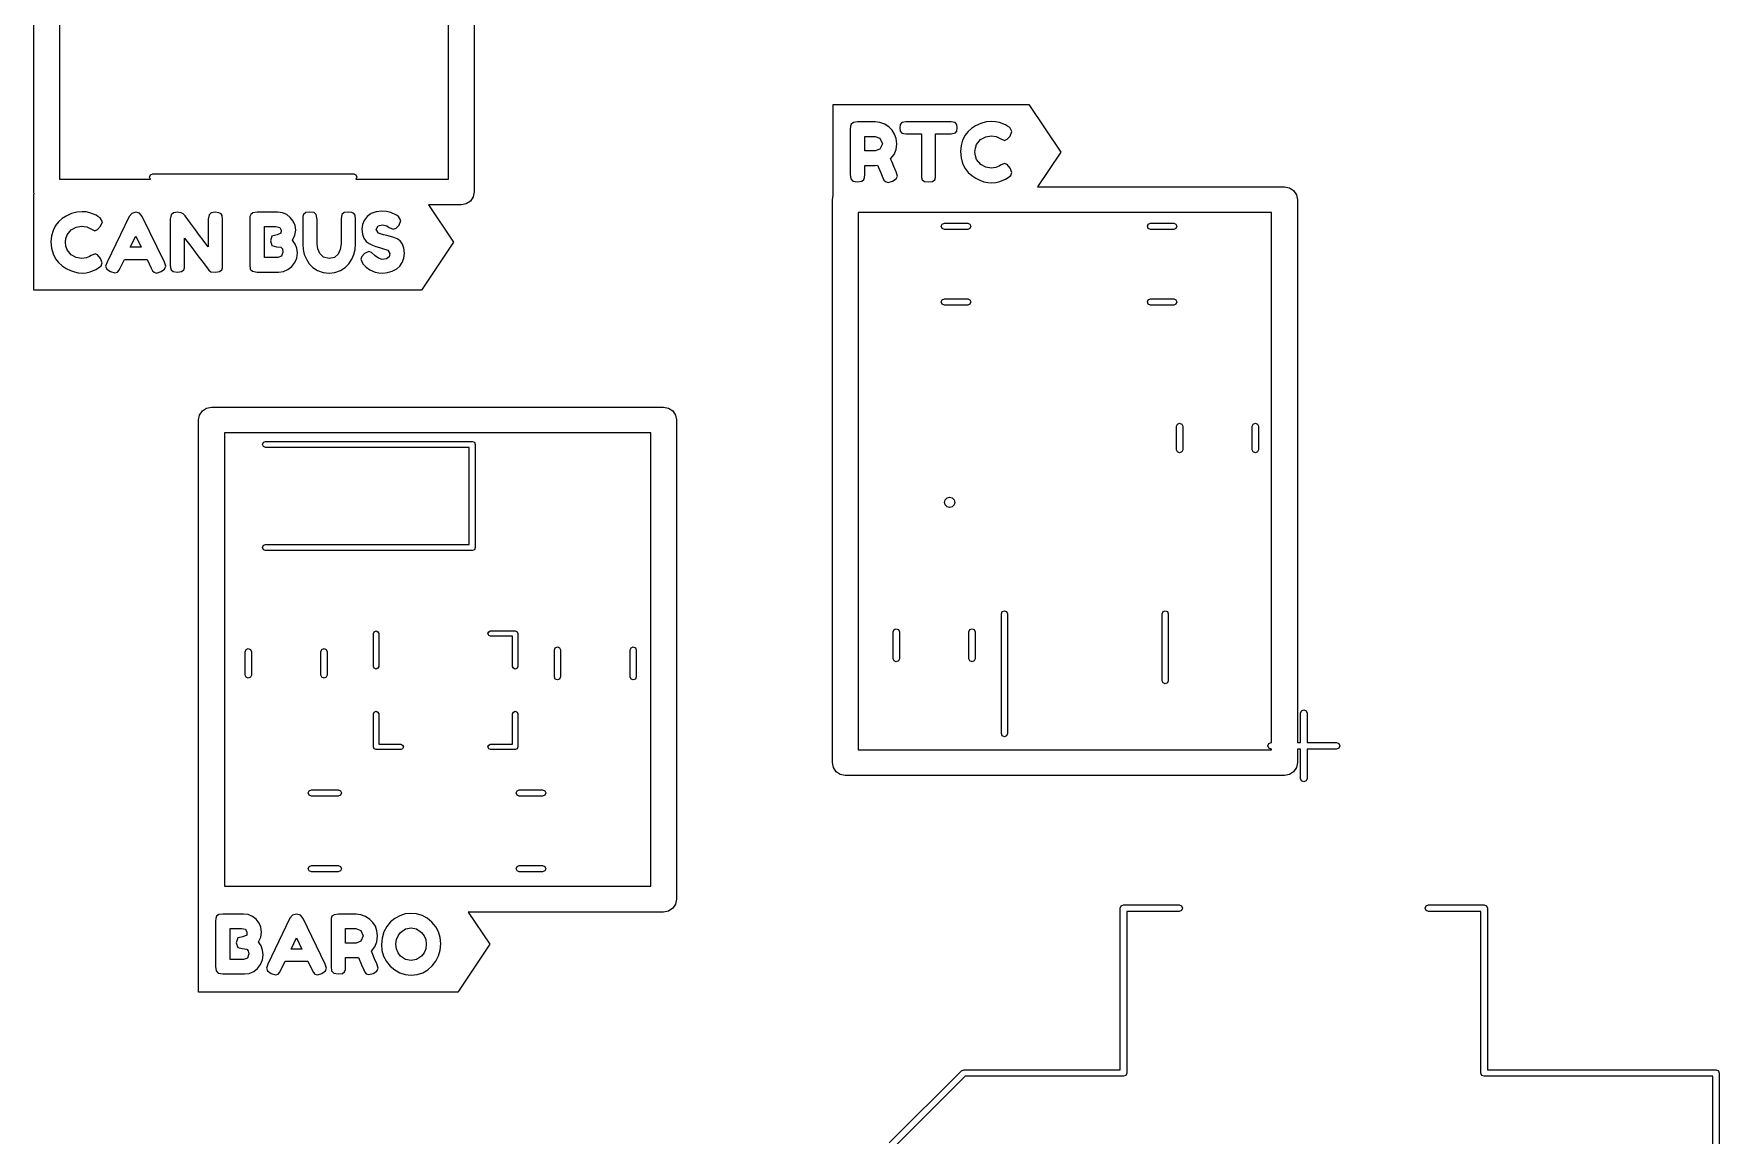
# Model space of a CAD drawing. Extents: x 76 to 221, y -129 to -40.
# Drawn here: x 188.6 to 221.31, y -85.66 to -64.28 of the extents above; entities that cross this region are included whole.
import ezdxf

# ---------------------------------------------------------------- set-up
doc = ezdxf.new("R2010")
doc.units = 0
doc.layers.add('BLACK', color=7, linetype='CONTINUOUS')

msp = doc.modelspace()

# ---------------------------------------------------------------- linework, layer by layer
at = {"layer": 'BLACK', "linetype": 'CONTINUOUS'}
for p, q in [((188.6, -67.35), (188.6, -59.5)), ((197.15, -59.5), (197.15, -67.35)), ((189.1, -59.75), (189.1, -67.1)), ((196.65, -67.1), (196.65, -59.75)), ((204.117, -67.4138), (204.117, -65.649)), ((204.117, -65.649), (204.448, -65.649)), ((204.448, -65.649), (207.585, -65.649)), ((207.585, -65.649), (207.915, -65.649)), ((207.915, -65.649), (208.533, -66.575)), ((204.45, -66.0757), (204.448, -66.1305)), ((204.465, -66.0337), (204.45, -66.0757)), ((204.507, -66.0015), (204.465, -66.0337)), ((204.589, -65.9908), (204.507, -66.0015)), ((204.932, -65.9908), (204.589, -65.9908)), ((205.024, -66.0021), (204.932, -65.9908)), ((205.115, -66.036), (205.024, -66.0021)), ((205.204, -66.0924), (205.115, -66.036)), ((205.418, -66.0376), (205.41, -66.1035)), ((205.445, -66.0035), (205.418, -66.0376)), ((205.526, -65.9892), (205.445, -66.0035)), ((206.408, -65.9892), (205.526, -65.9892)), ((206.483, -66.0011), (206.408, -65.9892)), ((206.515, -66.0384), (206.483, -66.0011)), ((206.523, -66.1051), (206.515, -66.0384)), ((206.88, -66.0654), (206.802, -66.1152)), ((206.984, -66.0178), (206.88, -66.0654)), ((207.088, -65.9892), (206.984, -66.0178)), ((207.193, -65.9797), (207.088, -65.9892)), ((207.268, -65.9854), (207.193, -65.9797)), ((207.344, -66.0027), (207.268, -65.9854)), ((207.461, -66.0495), (207.344, -66.0027)), ((207.499, -66.0718), (207.461, -66.0495)), ((207.543, -66.1003), (207.499, -66.0718)), ((204.448, -66.1305), (204.448, -67.0116)), ((204.729, -66.5528), (204.729, -66.2718)), ((204.729, -66.2718), (204.929, -66.2718)), ((204.929, -66.2718), (205.024, -66.3075)), ((205.024, -66.3075), (205.07, -66.4131)), ((205.261, -66.1503), (205.204, -66.0924)), ((205.308, -66.2257), (205.261, -66.1503)), ((205.339, -66.3147), (205.308, -66.2257)), ((205.35, -66.4131), (205.339, -66.3147)), ((205.41, -66.1035), (205.418, -66.1702)), ((205.418, -66.1702), (205.45, -66.2075)), ((205.45, -66.2075), (205.524, -66.2194)), ((205.524, -66.2194), (205.829, -66.2194)), ((205.829, -66.2194), (205.829, -67.0163)), ((206.104, -67.0179), (206.104, -66.2194)), ((206.104, -66.2194), (206.407, -66.2194)), ((206.407, -66.2194), (206.488, -66.2051)), ((206.488, -66.2051), (206.515, -66.171)), ((206.515, -66.171), (206.523, -66.1051)), ((206.628, -66.3424), (206.597, -66.449)), ((206.675, -66.2504), (206.628, -66.3424)), ((206.733, -66.1757), (206.675, -66.2504)), ((206.802, -66.1152), (206.733, -66.1757)), ((206.899, -66.4305), (206.978, -66.3321)), ((206.978, -66.3321), (207.079, -66.2785)), ((207.079, -66.2785), (207.182, -66.2607)), ((207.182, -66.2607), (207.282, -66.2742)), ((207.282, -66.2742), (207.359, -66.3147)), ((207.359, -66.3147), (207.44, -66.3496)), ((207.44, -66.3496), (207.493, -66.3281)), ((207.493, -66.3281), (207.551, -66.2638)), ((207.585, -66.1757), (207.543, -66.1003)), ((207.551, -66.2638), (207.585, -66.1757)), ((204.932, -66.5528), (204.729, -66.5528)), ((205.024, -66.5178), (204.932, -66.5528)), ((205.07, -66.4131), (205.024, -66.5178)), ((205.231, -66.7083), (205.297, -66.624)), ((205.258, -66.7734), (205.231, -66.7083)), ((205.297, -66.624), (205.336, -66.5256)), ((205.336, -66.5256), (205.35, -66.4131)), ((206.597, -66.449), (206.586, -66.5671)), ((206.586, -66.5671), (206.597, -66.6863)), ((206.597, -66.6863), (206.628, -66.7965)), ((206.867, -66.5742), (206.875, -66.4982)), ((206.875, -66.6502), (206.867, -66.5742)), ((206.875, -66.4982), (206.899, -66.4305)), ((206.899, -66.7179), (206.875, -66.6502)), ((206.98, -66.8179), (206.899, -66.7179)), ((208.533, -66.575), (208.083, -67.25)), ((190.85, -67.06), (190.868, -67.0176)), ((190.867, -67.1), (190.85, -67.06)), ((190.868, -67.0176), (190.91, -67)), ((190.91, -67), (192.86, -67)), ((192.86, -67), (194.81, -67)), ((194.81, -67), (194.852, -67.0176)), ((194.852, -67.0176), (194.87, -67.06)), ((194.87, -67.06), (194.853, -67.1)), ((204.448, -67.0116), (204.457, -67.0941)), ((204.726, -67.0679), (204.729, -67.0131)), ((204.729, -67.0131), (204.729, -66.8338)), ((204.729, -66.8338), (204.929, -66.8338)), ((204.929, -66.8338), (204.978, -66.8306)), ((204.978, -66.8306), (205.04, -66.9768)), ((205.04, -66.9768), (205.081, -67.0726)), ((205.294, -66.8565), (205.258, -66.7734)), ((205.338, -66.9576), (205.294, -66.8565)), ((205.362, -67.0401), (205.338, -66.9576)), ((205.338, -67.0957), (205.362, -67.0401)), ((205.829, -67.0163), (205.831, -67.0711)), ((206.101, -67.0719), (206.104, -67.0179)), ((206.628, -66.7965), (206.676, -66.8925)), ((206.676, -66.8925), (206.735, -66.9695)), ((206.735, -66.9695), (206.805, -67.0318)), ((206.805, -67.0318), (206.882, -67.0838)), ((207.079, -66.8703), (206.98, -66.8179)), ((207.182, -66.8877), (207.079, -66.8703)), ((207.274, -66.875), (207.182, -66.8877)), ((207.337, -66.8496), (207.274, -66.875)), ((207.366, -66.829), (207.337, -66.8496)), ((207.442, -66.7972), (207.366, -66.829)), ((207.493, -66.8195), (207.442, -66.7972)), ((207.548, -66.8862), (207.493, -66.8195)), ((207.512, -67.0703), (207.562, -67.0306)), ((207.583, -66.975), (207.548, -66.8862)), ((207.562, -67.0306), (207.583, -66.975)), ((188.609, -67.3934), (188.6, -67.35)), ((189.1, -67.1), (190.867, -67.1)), ((194.853, -67.1), (196.65, -67.1)), ((197.15, -67.35), (197.131, -67.4457)), ((204.457, -67.0941), (204.499, -67.1382)), ((204.499, -67.1382), (204.588, -67.1529)), ((204.588, -67.1529), (204.669, -67.1421)), ((204.669, -67.1421), (204.711, -67.11)), ((204.711, -67.11), (204.726, -67.0679)), ((205.081, -67.0726), (205.102, -67.1179)), ((205.102, -67.1179), (205.131, -67.1489)), ((205.131, -67.1489), (205.182, -67.164)), ((205.182, -67.164), (205.264, -67.1417)), ((205.264, -67.1417), (205.338, -67.0957)), ((205.831, -67.0711), (205.846, -67.1124)), ((205.846, -67.1124), (205.887, -67.1449)), ((205.887, -67.1449), (205.966, -67.1544)), ((205.966, -67.1544), (206.045, -67.1449)), ((206.045, -67.1449), (206.087, -67.1124)), ((206.087, -67.1124), (206.101, -67.0719)), ((206.882, -67.0838), (206.963, -67.1239)), ((206.963, -67.1239), (207.041, -67.1505)), ((207.041, -67.1505), (207.118, -67.1654)), ((207.118, -67.1654), (207.193, -67.1703)), ((207.193, -67.1703), (207.27, -67.164)), ((207.27, -67.164), (207.35, -67.1449)), ((207.35, -67.1449), (207.457, -67.1036)), ((207.457, -67.1036), (207.512, -67.0703)), ((208.083, -67.25), (212.875, -67.25)), ((212.875, -67.25), (212.971, -67.269)), ((212.971, -67.269), (213.052, -67.3232)), ((213.052, -67.3232), (213.106, -67.4043)), ((188.603, -69.2566), (188.603, -67.3934)), ((188.603, -67.3934), (188.609, -67.3934)), ((196.9, -67.6), (196.264, -67.6)), ((196.264, -67.6), (196.747, -68.325)), ((196.996, -67.581), (196.9, -67.6)), ((197.077, -67.5268), (196.996, -67.581)), ((197.131, -67.4457), (197.077, -67.5268)), ((204.1, -67.5), (204.117, -67.4138)), ((204.1, -78.425), (204.1, -67.5)), ((213.106, -67.4043), (213.125, -67.5)), ((213.125, -67.5), (213.125, -78.0375)), ((189.022, -68.0027), (188.975, -68.0948)), ((189.081, -67.9281), (189.022, -68.0027)), ((189.15, -67.8676), (189.081, -67.9281)), ((189.228, -67.8178), (189.15, -67.8676)), ((189.331, -67.7702), (189.228, -67.8178)), ((189.326, -68.0845), (189.427, -68.0309)), ((189.436, -67.7416), (189.331, -67.7702)), ((189.427, -68.0309), (189.529, -68.0131)), ((189.54, -67.7321), (189.436, -67.7416)), ((189.529, -68.0131), (189.629, -68.0266)), ((189.616, -67.7378), (189.54, -67.7321)), ((189.692, -67.7551), (189.616, -67.7378)), ((189.629, -68.0266), (189.707, -68.067)), ((189.809, -67.8019), (189.692, -67.7551)), ((189.847, -67.8241), (189.809, -67.8019)), ((189.84, -68.0805), (189.899, -68.0162)), ((189.891, -67.8527), (189.847, -67.8241)), ((189.932, -67.9281), (189.891, -67.8527)), ((189.899, -68.0162), (189.932, -67.9281)), ((190.452, -67.8241), (190.023, -68.7116)), ((190.505, -67.7654), (190.452, -67.8241)), ((190.58, -67.7432), (190.505, -67.7654)), ((190.655, -67.7638), (190.58, -67.7432)), ((190.707, -67.8257), (190.655, -67.7638)), ((191.136, -68.7116), (190.707, -67.8257)), ((191.265, -67.7916), (191.25, -67.8797)), ((191.25, -67.8797), (191.25, -68.7655)), ((191.31, -67.7543), (191.265, -67.7916)), ((191.388, -67.7448), (191.31, -67.7543)), ((191.464, -67.7535), (191.388, -67.7448)), ((191.502, -67.7733), (191.464, -67.7535)), ((191.539, -67.8146), (191.502, -67.7733)), ((191.644, -67.9579), (191.539, -67.8146)), ((191.738, -68.084), (191.644, -67.9579)), ((192.002, -67.7916), (191.987, -67.8797)), ((191.987, -67.8797), (191.987, -68.4163)), ((192.047, -67.7543), (192.002, -67.7916)), ((192.122, -67.7448), (192.047, -67.7543)), ((192.195, -67.7527), (192.122, -67.7448)), ((192.237, -67.7718), (192.195, -67.7527)), ((192.257, -67.8051), (192.237, -67.7718)), ((192.266, -67.8861), (192.257, -67.8051)), ((192.266, -68.7671), (192.266, -67.8861)), ((192.797, -67.8257), (192.795, -67.8813)), ((192.795, -67.8813), (192.795, -68.7624)), ((192.812, -67.7845), (192.797, -67.8257)), ((192.854, -67.7523), (192.812, -67.7845)), ((192.936, -67.7416), (192.854, -67.7523)), ((193.336, -67.7416), (192.936, -67.7416)), ((193.076, -68.6242), (193.076, -68.0226)), ((193.076, -68.0226), (193.298, -68.0226)), ((193.298, -68.0226), (193.376, -68.0385)), ((193.428, -67.7529), (193.336, -67.7416)), ((193.376, -68.0385), (193.403, -68.094)), ((193.51, -67.7867), (193.428, -67.7529)), ((193.58, -67.8432), (193.51, -67.7867)), ((193.638, -67.9166), (193.58, -67.8432)), ((193.672, -67.9991), (193.638, -67.9166)), ((193.684, -68.0908), (193.672, -67.9991)), ((193.823, -67.8265), (193.82, -67.8829)), ((193.82, -67.8829), (193.82, -68.3607)), ((193.838, -67.7845), (193.823, -67.8265)), ((193.881, -67.7511), (193.838, -67.7845)), ((193.961, -67.7416), (193.881, -67.7511)), ((194.042, -67.7511), (193.961, -67.7416)), ((194.084, -67.7845), (194.042, -67.7511)), ((194.103, -67.8845), (194.084, -67.7845)), ((194.103, -68.3607), (194.103, -67.8845)), ((194.581, -67.786), (194.565, -67.8734)), ((194.565, -67.8734), (194.565, -68.3591)), ((194.627, -67.7511), (194.581, -67.786)), ((194.702, -67.7416), (194.627, -67.7511)), ((194.774, -67.7495), (194.702, -67.7416)), ((194.816, -67.7686), (194.774, -67.7495)), ((194.836, -67.8019), (194.816, -67.7686)), ((194.846, -67.8845), (194.836, -67.8019)), ((194.846, -68.3639), (194.846, -67.8845)), ((194.981, -67.9826), (194.97, -68.0718)), ((195.016, -67.9014), (194.981, -67.9826)), ((195.074, -67.8281), (195.016, -67.9014)), ((195.151, -67.7703), (195.074, -67.8281)), ((195.246, -67.7357), (195.151, -67.7703)), ((195.357, -67.7241), (195.246, -67.7357)), ((195.249, -68.0773), (195.283, -68.0091)), ((195.283, -68.0091), (195.369, -67.9845)), ((195.448, -67.7303), (195.357, -67.7241)), ((195.369, -67.9845), (195.454, -68.0051)), ((195.531, -67.7487), (195.448, -67.7303)), ((195.454, -68.0051), (195.478, -68.0258)), ((195.478, -68.0258), (195.497, -68.0416)), ((195.497, -68.0416), (195.579, -68.0734)), ((195.639, -67.7987), (195.531, -67.7487)), ((195.636, -68.0535), (195.69, -67.994)), ((195.679, -67.8289), (195.639, -67.7987)), ((195.728, -67.9067), (195.679, -67.8289)), ((195.69, -67.994), (195.728, -67.9067)), ((204.6, -67.75), (204.6, -78.175)), ((212.625, -67.75), (204.6, -67.75)), ((206.213, -68.015), (206.231, -67.9726)), ((206.231, -68.0574), (206.213, -68.015)), ((206.231, -67.9726), (206.273, -67.955)), ((206.273, -67.955), (206.727, -67.955)), ((206.727, -67.955), (206.769, -67.9726)), ((206.769, -67.9726), (206.787, -68.015)), ((206.787, -68.015), (206.769, -68.0574)), ((210.213, -68.015), (210.231, -67.9726)), ((210.231, -68.0574), (210.213, -68.015)), ((210.231, -67.9726), (210.273, -67.955)), ((210.273, -67.955), (210.727, -67.955)), ((210.727, -67.955), (210.769, -67.9726)), ((210.769, -67.9726), (210.787, -68.015)), ((210.787, -68.015), (210.769, -68.0574)), ((212.625, -78.0375), (212.625, -67.75)), ((188.944, -68.2014), (188.934, -68.3194)), ((188.934, -68.3194), (188.944, -68.4387)), ((188.975, -68.0948), (188.944, -68.2014)), ((189.215, -68.3266), (189.223, -68.2506)), ((189.223, -68.4026), (189.215, -68.3266)), ((189.223, -68.2506), (189.247, -68.1829)), ((189.247, -68.1829), (189.326, -68.0845)), ((189.707, -68.067), (189.788, -68.102)), ((189.788, -68.102), (189.84, -68.0805)), ((190.474, -68.4242), (190.579, -68.2067)), ((190.579, -68.2067), (190.685, -68.4242)), ((191.529, -68.7671), (191.529, -68.2448)), ((191.529, -68.2448), (191.574, -68.3027)), ((191.574, -68.3027), (191.632, -68.3789)), ((191.818, -68.1928), (191.738, -68.084)), ((191.887, -68.2845), (191.818, -68.1928)), ((191.943, -68.359), (191.887, -68.2845)), ((191.987, -68.4163), (191.943, -68.359)), ((193.224, -68.2067), (193.195, -68.298)), ((193.195, -68.298), (193.223, -68.3893)), ((193.322, -68.1845), (193.224, -68.2067)), ((193.398, -68.1512), (193.322, -68.1845)), ((193.403, -68.094), (193.398, -68.1512)), ((193.623, -68.2829), (193.669, -68.1913)), ((193.675, -68.36), (193.623, -68.2829)), ((193.669, -68.1913), (193.684, -68.0908)), ((193.707, -68.4431), (193.675, -68.36)), ((193.82, -68.3607), (193.828, -68.4643)), ((194.115, -68.4552), (194.103, -68.3607)), ((194.565, -68.3591), (194.55, -68.4651)), ((194.838, -68.4663), (194.846, -68.3639)), ((194.97, -68.0718), (194.98, -68.1661)), ((194.98, -68.1661), (195.01, -68.2456)), ((195.01, -68.2456), (195.055, -68.3081)), ((195.055, -68.3081), (195.111, -68.3512)), ((195.111, -68.3512), (195.174, -68.3823)), ((195.289, -68.148), (195.249, -68.0773)), ((195.39, -68.1845), (195.289, -68.148)), ((195.453, -68.1966), (195.39, -68.1845)), ((195.522, -68.2139), (195.453, -68.1966)), ((195.591, -68.2359), (195.522, -68.2139)), ((195.579, -68.0734), (195.636, -68.0535)), ((195.654, -68.2623), (195.591, -68.2359)), ((195.709, -68.3014), (195.654, -68.2623)), ((195.755, -68.3615), (195.709, -68.3014)), ((195.785, -68.4403), (195.755, -68.3615)), ((196.747, -68.325), (196.126, -69.2566)), ((206.273, -68.075), (206.231, -68.0574)), ((206.727, -68.075), (206.273, -68.075)), ((206.769, -68.0574), (206.727, -68.075)), ((210.273, -68.075), (210.231, -68.0574)), ((210.727, -68.075), (210.273, -68.075)), ((210.769, -68.0574), (210.727, -68.075)), ((188.944, -68.4387), (188.976, -68.5488)), ((188.976, -68.5488), (189.024, -68.6449)), ((189.024, -68.6449), (189.083, -68.7219)), ((189.247, -68.4703), (189.223, -68.4026)), ((189.328, -68.5703), (189.247, -68.4703)), ((189.426, -68.6227), (189.328, -68.5703)), ((189.529, -68.6401), (189.426, -68.6227)), ((189.622, -68.6274), (189.529, -68.6401)), ((189.685, -68.602), (189.622, -68.6274)), ((189.713, -68.5814), (189.685, -68.602)), ((189.79, -68.5496), (189.713, -68.5814)), ((189.841, -68.5719), (189.79, -68.5496)), ((189.896, -68.6385), (189.841, -68.5719)), ((189.931, -68.7274), (189.896, -68.6385)), ((190.277, -68.8306), (190.359, -68.6592)), ((190.359, -68.6592), (190.799, -68.6592)), ((190.685, -68.4242), (190.474, -68.4242)), ((190.799, -68.6592), (190.882, -68.8306)), ((191.632, -68.3789), (191.703, -68.4734)), ((191.703, -68.4734), (191.788, -68.5863)), ((191.788, -68.5863), (191.887, -68.7176)), ((193.336, -68.6242), (193.076, -68.6242)), ((193.223, -68.3893), (193.309, -68.4115)), ((193.309, -68.4115), (193.398, -68.4242)), ((193.411, -68.5973), (193.336, -68.6242)), ((193.398, -68.4242), (193.427, -68.456)), ((193.436, -68.5163), (193.411, -68.5973)), ((193.427, -68.456), (193.436, -68.5163)), ((193.667, -68.7209), (193.704, -68.6323)), ((193.704, -68.6323), (193.717, -68.5322)), ((193.717, -68.5322), (193.707, -68.4431)), ((193.828, -68.4643), (193.852, -68.5623)), ((193.852, -68.5623), (193.893, -68.6548)), ((193.893, -68.6548), (193.949, -68.7417)), ((194.15, -68.5449), (194.115, -68.4552)), ((194.222, -68.6163), (194.15, -68.5449)), ((194.335, -68.6433), (194.222, -68.6163)), ((194.436, -68.6219), (194.335, -68.6433)), ((194.508, -68.5576), (194.436, -68.6219)), ((194.55, -68.4651), (194.508, -68.5576)), ((194.716, -68.7449), (194.773, -68.6568)), ((194.773, -68.6568), (194.813, -68.5639)), ((194.813, -68.5639), (194.838, -68.4663)), ((194.966, -68.605), (194.949, -68.652)), ((194.949, -68.652), (194.99, -68.7433)), ((195.017, -68.5449), (194.966, -68.605)), ((195.101, -68.5068), (195.017, -68.5449)), ((195.154, -68.5266), (195.101, -68.5068)), ((195.225, -68.5861), (195.154, -68.5266)), ((195.174, -68.3823), (195.241, -68.4091)), ((195.289, -68.6377), (195.225, -68.5861)), ((195.241, -68.4091), (195.308, -68.4304)), ((195.365, -68.6623), (195.289, -68.6377)), ((195.308, -68.4304), (195.371, -68.4449)), ((195.447, -68.6489), (195.365, -68.6623)), ((195.371, -68.4449), (195.472, -68.4806)), ((195.496, -68.6087), (195.447, -68.6489)), ((195.472, -68.4806), (195.512, -68.5417)), ((195.512, -68.5417), (195.496, -68.6087)), ((195.754, -68.7171), (195.785, -68.6324)), ((195.795, -68.5353), (195.785, -68.4403)), ((195.785, -68.6324), (195.795, -68.5353)), ((189.083, -68.7219), (189.152, -68.7842)), ((189.152, -68.7842), (189.23, -68.8362)), ((189.23, -68.8362), (189.311, -68.8763)), ((189.311, -68.8763), (189.389, -68.9029)), ((189.389, -68.9029), (189.465, -68.9177)), ((189.465, -68.9177), (189.541, -68.9227)), ((189.541, -68.9227), (189.618, -68.9163)), ((189.618, -68.9163), (189.697, -68.8973)), ((189.697, -68.8973), (189.805, -68.856)), ((189.805, -68.856), (189.859, -68.8227)), ((189.859, -68.8227), (189.909, -68.783)), ((189.909, -68.783), (189.931, -68.7274)), ((190.023, -68.7116), (189.996, -68.7925)), ((189.996, -68.7925), (190.019, -68.8465)), ((190.019, -68.8465), (190.088, -68.8941)), ((190.088, -68.8941), (190.173, -68.9211)), ((190.173, -68.9211), (190.224, -68.906)), ((190.224, -68.906), (190.252, -68.8767)), ((190.252, -68.8767), (190.277, -68.8306)), ((190.882, -68.8306), (190.906, -68.8782)), ((190.906, -68.8782), (190.935, -68.9084)), ((190.935, -68.9084), (190.986, -68.9227)), ((190.986, -68.9227), (191.071, -68.8957)), ((191.071, -68.8957), (191.14, -68.8469)), ((191.163, -68.7925), (191.136, -68.7116)), ((191.14, -68.8469), (191.163, -68.7925)), ((191.25, -68.7655), (191.252, -68.8211)), ((191.252, -68.8211), (191.268, -68.864)), ((191.268, -68.864), (191.309, -68.8961)), ((191.309, -68.8961), (191.388, -68.9068)), ((191.388, -68.9068), (191.47, -68.8961)), ((191.47, -68.8961), (191.512, -68.864)), ((191.512, -68.864), (191.527, -68.8227)), ((191.527, -68.8227), (191.529, -68.7671)), ((191.887, -68.7176), (191.999, -68.8671)), ((191.999, -68.8671), (192.039, -68.8973)), ((192.039, -68.8973), (192.125, -68.9068)), ((192.125, -68.9068), (192.207, -68.8961)), ((192.207, -68.8961), (192.249, -68.864)), ((192.249, -68.864), (192.264, -68.8227)), ((192.264, -68.8227), (192.266, -68.7671)), ((192.795, -68.7624), (192.804, -68.8449)), ((192.804, -68.8449), (192.846, -68.8901)), ((192.846, -68.8901), (192.934, -68.9052)), ((192.934, -68.9052), (193.352, -68.9052)), ((193.352, -68.9052), (193.447, -68.8933)), ((193.447, -68.8933), (193.533, -68.8576)), ((193.533, -68.8576), (193.608, -68.7981)), ((193.608, -68.7981), (193.667, -68.7209)), ((193.949, -68.7417), (194.02, -68.8163)), ((194.02, -68.8163), (194.11, -68.8751)), ((194.11, -68.8751), (194.215, -68.9132)), ((194.215, -68.9132), (194.331, -68.9259)), ((194.331, -68.9259), (194.447, -68.9134)), ((194.447, -68.9134), (194.552, -68.8759)), ((194.552, -68.8759), (194.643, -68.8181)), ((194.643, -68.8181), (194.716, -68.7449)), ((194.99, -68.7433), (195.004, -68.7608)), ((195.004, -68.7608), (195.051, -68.8092)), ((195.051, -68.8092), (195.122, -68.8592)), ((195.122, -68.8592), (195.23, -68.9044)), ((195.23, -68.9044), (195.299, -68.9181)), ((195.299, -68.9181), (195.371, -68.9227)), ((195.371, -68.9227), (195.467, -68.9133)), ((195.467, -68.9133), (195.558, -68.8853)), ((195.558, -68.8853), (195.646, -68.8386)), ((195.646, -68.8386), (195.706, -68.7868)), ((195.706, -68.7868), (195.754, -68.7171)), ((188.934, -69.2566), (188.603, -69.2566)), ((189.541, -69.2566), (188.934, -69.2566)), ((190.986, -69.2566), (189.541, -69.2566)), ((192.125, -69.2566), (190.986, -69.2566)), ((193.352, -69.2566), (192.125, -69.2566)), ((194.331, -69.2566), (193.352, -69.2566)), ((195.371, -69.2566), (194.331, -69.2566)), ((195.795, -69.2566), (195.371, -69.2566)), ((196.126, -69.2566), (195.795, -69.2566)), ((206.213, -69.485), (206.231, -69.4426)), ((206.231, -69.5274), (206.213, -69.485)), ((206.231, -69.4426), (206.273, -69.425)), ((206.273, -69.545), (206.231, -69.5274)), ((206.273, -69.425), (206.727, -69.425)), ((206.727, -69.545), (206.273, -69.545)), ((206.727, -69.425), (206.769, -69.4426)), ((206.769, -69.5274), (206.727, -69.545)), ((206.769, -69.4426), (206.787, -69.485)), ((206.787, -69.485), (206.769, -69.5274)), ((210.213, -69.485), (210.231, -69.4426)), ((210.231, -69.5274), (210.213, -69.485)), ((210.231, -69.4426), (210.273, -69.425)), ((210.273, -69.545), (210.231, -69.5274)), ((210.273, -69.425), (210.727, -69.425)), ((210.727, -69.545), (210.273, -69.545)), ((210.727, -69.425), (210.769, -69.4426)), ((210.769, -69.5274), (210.727, -69.545)), ((210.769, -69.4426), (210.787, -69.485)), ((210.787, -69.485), (210.769, -69.5274)), ((191.819, -71.6793), (191.873, -71.5982)), ((191.873, -71.5982), (191.954, -71.544)), ((191.954, -71.544), (192.05, -71.525)), ((192.05, -71.525), (200.825, -71.525)), ((200.825, -71.525), (200.921, -71.544)), ((200.921, -71.544), (201.002, -71.5982)), ((201.002, -71.5982), (201.056, -71.6793)), ((191.8, -71.775), (191.819, -71.6793)), ((191.8, -81.075), (191.8, -71.775)), ((201.056, -71.6793), (201.075, -71.775)), ((201.075, -71.775), (201.075, -81.075)), ((210.78, -71.8979), (210.798, -71.8555)), ((210.78, -72.3521), (210.78, -71.8979)), ((210.798, -71.8555), (210.84, -71.8379)), ((210.84, -71.8379), (210.882, -71.8555)), ((210.882, -71.8555), (210.9, -71.8979)), ((210.9, -71.8979), (210.9, -72.3521)), ((212.25, -71.8979), (212.268, -71.8555)), ((212.25, -72.3521), (212.25, -71.8979)), ((212.268, -71.8555), (212.31, -71.8379)), ((212.31, -71.8379), (212.352, -71.8555)), ((212.352, -71.8555), (212.37, -71.8979)), ((212.37, -71.8979), (212.37, -72.3521)), ((192.3, -72.025), (192.3, -80.825)), ((200.575, -72.025), (192.3, -72.025)), ((193.04, -72.25), (193.058, -72.2076)), ((193.058, -72.2924), (193.04, -72.25)), ((193.058, -72.2076), (193.1, -72.19)), ((193.1, -72.31), (193.058, -72.2924)), ((193.1, -72.19), (197.11, -72.19)), ((197.11, -72.19), (197.152, -72.2076)), ((197.152, -72.2076), (197.17, -72.25)), ((197.17, -72.25), (197.17, -74.25)), ((200.575, -80.825), (200.575, -72.025)), ((197.05, -72.31), (193.1, -72.31)), ((197.05, -74.19), (197.05, -72.31)), ((210.798, -72.3945), (210.78, -72.3521)), ((210.84, -72.4121), (210.798, -72.3945)), ((210.882, -72.3945), (210.84, -72.4121)), ((210.9, -72.3521), (210.882, -72.3945)), ((212.268, -72.3945), (212.25, -72.3521)), ((212.31, -72.4121), (212.268, -72.3945)), ((212.352, -72.3945), (212.31, -72.4121)), ((212.37, -72.3521), (212.352, -72.3945)), ((206.325, -73.2884), (206.375, -73.275)), ((206.375, -73.275), (206.425, -73.2884)), ((206.275, -73.375), (206.288, -73.325)), ((206.288, -73.425), (206.275, -73.375)), ((206.288, -73.325), (206.325, -73.2884)), ((206.325, -73.4616), (206.288, -73.425)), ((206.375, -73.475), (206.325, -73.4616)), ((206.425, -73.4616), (206.375, -73.475)), ((206.425, -73.2884), (206.462, -73.325)), ((206.462, -73.425), (206.425, -73.4616)), ((206.462, -73.325), (206.475, -73.375)), ((206.475, -73.375), (206.462, -73.425)), ((193.04, -74.25), (193.058, -74.2076)), ((193.058, -74.2924), (193.04, -74.25)), ((193.058, -74.2076), (193.1, -74.19)), ((193.1, -74.19), (197.05, -74.19)), ((197.17, -74.25), (197.152, -74.2924)), ((193.1, -74.31), (193.058, -74.2924)), ((197.11, -74.31), (193.1, -74.31)), ((197.152, -74.2924), (197.11, -74.31)), ((207.38, -75.5375), (207.398, -75.4951)), ((207.38, -76.1875), (207.38, -75.5375)), ((207.398, -75.4951), (207.44, -75.4775)), ((207.44, -75.4775), (207.482, -75.4951)), ((207.482, -75.4951), (207.5, -75.5375)), ((207.5, -75.5375), (207.5, -76.1875)), ((210.5, -75.5375), (210.518, -75.4951)), ((210.5, -76.1875), (210.5, -75.5375)), ((210.518, -75.4951), (210.56, -75.4775)), ((210.56, -75.4775), (210.602, -75.4951)), ((210.602, -75.4951), (210.62, -75.5375)), ((210.62, -75.5375), (210.62, -76.1875)), ((195.195, -75.92), (195.21, -75.8846)), ((195.21, -75.8846), (195.245, -75.87)), ((195.245, -75.87), (195.28, -75.8846)), ((195.28, -75.8846), (195.295, -75.92)), ((197.415, -75.92), (197.43, -75.8846)), ((197.43, -75.8846), (197.465, -75.87)), ((197.465, -75.87), (197.945, -75.87)), ((197.945, -75.87), (197.98, -75.8846)), ((197.98, -75.8846), (197.995, -75.92)), ((205.28, -75.8862), (205.298, -75.8438)), ((205.28, -76.4088), (205.28, -75.8862)), ((205.298, -75.8438), (205.34, -75.8262)), ((205.34, -75.8262), (205.382, -75.8438)), ((205.382, -75.8438), (205.4, -75.8862)), ((205.4, -75.8862), (205.4, -76.4088)), ((206.75, -75.8862), (206.768, -75.8438)), ((206.75, -76.4088), (206.75, -75.8862)), ((206.768, -75.8438), (206.81, -75.8262)), ((206.81, -75.8262), (206.852, -75.8438)), ((206.852, -75.8438), (206.87, -75.8862)), ((206.87, -75.8862), (206.87, -76.4088)), ((192.723, -76.2305), (192.765, -76.2129)), ((192.765, -76.2129), (192.807, -76.2305)), ((194.193, -76.2305), (194.235, -76.2129)), ((194.235, -76.2129), (194.277, -76.2305)), ((195.195, -76.56), (195.195, -75.92)), ((195.295, -75.92), (195.295, -76.56)), ((197.43, -75.9554), (197.415, -75.92)), ((197.465, -75.97), (197.43, -75.9554)), ((197.895, -75.97), (197.465, -75.97)), ((197.895, -76.56), (197.895, -75.97)), ((197.995, -75.92), (197.995, -76.56)), ((198.705, -76.2387), (198.723, -76.1963)), ((198.723, -76.1963), (198.765, -76.1787)), ((198.765, -76.1787), (198.807, -76.1963)), ((198.807, -76.1963), (198.825, -76.2387)), ((200.175, -76.2387), (200.193, -76.1963)), ((200.193, -76.1963), (200.235, -76.1787)), ((200.235, -76.1787), (200.277, -76.1963)), ((200.277, -76.1963), (200.295, -76.2387)), ((207.38, -77.8625), (207.38, -76.1875)), ((207.5, -76.1875), (207.5, -77.8625)), ((210.5, -76.8375), (210.5, -76.1875)), ((210.62, -76.1875), (210.62, -76.8375)), ((192.705, -76.2729), (192.723, -76.2305)), ((192.705, -76.7271), (192.705, -76.2729)), ((192.807, -76.2305), (192.825, -76.2729)), ((192.825, -76.2729), (192.825, -76.7271)), ((194.175, -76.2729), (194.193, -76.2305)), ((194.175, -76.7271), (194.175, -76.2729)), ((194.277, -76.2305), (194.295, -76.2729)), ((194.295, -76.2729), (194.295, -76.7271)), ((198.705, -76.7613), (198.705, -76.2387)), ((198.825, -76.2387), (198.825, -76.7613)), ((200.175, -76.7613), (200.175, -76.2387)), ((200.295, -76.2387), (200.295, -76.7613)), ((205.298, -76.4512), (205.28, -76.4088)), ((205.34, -76.4688), (205.298, -76.4512)), ((205.382, -76.4512), (205.34, -76.4688)), ((205.4, -76.4088), (205.382, -76.4512)), ((206.768, -76.4512), (206.75, -76.4088)), ((206.81, -76.4688), (206.768, -76.4512)), ((206.852, -76.4512), (206.81, -76.4688)), ((206.87, -76.4088), (206.852, -76.4512)), ((192.723, -76.7695), (192.705, -76.7271)), ((192.765, -76.7871), (192.723, -76.7695)), ((192.807, -76.7695), (192.765, -76.7871)), ((192.825, -76.7271), (192.807, -76.7695)), ((194.193, -76.7695), (194.175, -76.7271)), ((194.235, -76.7871), (194.193, -76.7695)), ((194.277, -76.7695), (194.235, -76.7871)), ((194.295, -76.7271), (194.277, -76.7695)), ((195.21, -76.5954), (195.195, -76.56)), ((195.245, -76.61), (195.21, -76.5954)), ((195.28, -76.5954), (195.245, -76.61)), ((195.295, -76.56), (195.28, -76.5954)), ((197.91, -76.5954), (197.895, -76.56)), ((197.945, -76.61), (197.91, -76.5954)), ((197.98, -76.5954), (197.945, -76.61)), ((197.995, -76.56), (197.98, -76.5954)), ((198.723, -76.8037), (198.705, -76.7613)), ((198.765, -76.8213), (198.723, -76.8037)), ((198.807, -76.8037), (198.765, -76.8213)), ((198.825, -76.7613), (198.807, -76.8037)), ((200.193, -76.8037), (200.175, -76.7613)), ((200.235, -76.8213), (200.193, -76.8037)), ((200.277, -76.8037), (200.235, -76.8213)), ((200.295, -76.7613), (200.277, -76.8037)), ((210.518, -76.8799), (210.5, -76.8375)), ((210.62, -76.8375), (210.602, -76.8799)), ((210.56, -76.8975), (210.518, -76.8799)), ((210.602, -76.8799), (210.56, -76.8975)), ((195.195, -77.48), (195.21, -77.4446)), ((195.195, -78.12), (195.195, -77.48)), ((195.21, -77.4446), (195.245, -77.43)), ((195.245, -77.43), (195.28, -77.4446)), ((195.28, -77.4446), (195.295, -77.48)), ((195.295, -77.48), (195.295, -78.07)), ((197.895, -77.48), (197.91, -77.4446)), ((197.895, -78.07), (197.895, -77.48)), ((197.91, -77.4446), (197.945, -77.43)), ((197.945, -77.43), (197.98, -77.4446)), ((197.98, -77.4446), (197.995, -77.48)), ((197.995, -77.48), (197.995, -78.12)), ((213.186, -77.466), (213.205, -77.4211)), ((213.186, -78.0375), (213.186, -77.466)), ((213.205, -77.4211), (213.25, -77.4025)), ((213.25, -77.4025), (213.295, -77.4211)), ((213.295, -77.4211), (213.313, -77.466)), ((213.313, -77.466), (213.313, -78.0375)), ((195.21, -78.1554), (195.195, -78.12)), ((195.245, -78.17), (195.21, -78.1554)), ((195.725, -78.17), (195.245, -78.17)), ((195.295, -78.07), (195.725, -78.07)), ((195.725, -78.07), (195.76, -78.0846)), ((195.76, -78.1554), (195.725, -78.17)), ((195.76, -78.0846), (195.775, -78.12)), ((195.775, -78.12), (195.76, -78.1554)), ((197.415, -78.12), (197.43, -78.0846)), ((197.43, -78.1554), (197.415, -78.12)), ((197.43, -78.0846), (197.465, -78.07)), ((197.465, -78.17), (197.43, -78.1554)), ((197.465, -78.07), (197.895, -78.07)), ((197.945, -78.17), (197.465, -78.17)), ((197.98, -78.1554), (197.945, -78.17)), ((197.995, -78.12), (197.98, -78.1554)), ((204.6, -78.175), (212.625, -78.175)), ((207.398, -77.9049), (207.38, -77.8625)), ((207.44, -77.9225), (207.398, -77.9049)), ((207.482, -77.9049), (207.44, -77.9225)), ((207.5, -77.8625), (207.482, -77.9049)), ((212.552, -78.101), (212.57, -78.0561)), ((212.57, -78.1459), (212.552, -78.101)), ((212.57, -78.0561), (212.615, -78.0375)), ((212.615, -78.1645), (212.57, -78.1459)), ((212.615, -78.0375), (212.625, -78.0375)), ((212.625, -78.1645), (212.615, -78.1645)), ((212.625, -78.175), (212.625, -78.1645)), ((213.125, -78.0375), (213.186, -78.0375)), ((213.186, -78.1645), (213.125, -78.1645)), ((213.125, -78.1645), (213.125, -78.425)), ((213.186, -78.736), (213.186, -78.1645)), ((213.313, -78.0375), (213.885, -78.0375)), ((213.885, -78.1645), (213.313, -78.1645)), ((213.313, -78.1645), (213.313, -78.736)), ((213.885, -78.0375), (213.93, -78.0561)), ((213.93, -78.1459), (213.885, -78.1645)), ((213.93, -78.0561), (213.948, -78.101)), ((213.948, -78.101), (213.93, -78.1459)), ((204.119, -78.5207), (204.1, -78.425)), ((213.125, -78.425), (213.106, -78.5207)), ((204.173, -78.6018), (204.119, -78.5207)), ((204.254, -78.656), (204.173, -78.6018)), ((204.35, -78.675), (204.254, -78.656)), ((212.875, -78.675), (204.35, -78.675)), ((212.971, -78.656), (212.875, -78.675)), ((213.052, -78.6018), (212.971, -78.656)), ((213.106, -78.5207), (213.052, -78.6018)), ((213.205, -78.7809), (213.186, -78.736)), ((213.25, -78.7995), (213.205, -78.7809)), ((213.295, -78.7809), (213.25, -78.7995)), ((213.313, -78.736), (213.295, -78.7809)), ((193.929, -79.015), (193.946, -78.9726)), ((193.946, -79.0574), (193.929, -79.015)), ((193.946, -78.9726), (193.989, -78.955)), ((193.989, -79.075), (193.946, -79.0574)), ((193.989, -78.955), (194.511, -78.955)), ((194.511, -79.075), (193.989, -79.075)), ((194.511, -78.955), (194.554, -78.9726)), ((194.554, -79.0574), (194.511, -79.075)), ((194.554, -78.9726), (194.571, -79.015)), ((194.571, -79.015), (194.554, -79.0574)), ((197.963, -79.015), (197.981, -78.9726)), ((197.981, -79.0574), (197.963, -79.015)), ((197.981, -78.9726), (198.023, -78.955)), ((198.023, -79.075), (197.981, -79.0574)), ((198.023, -78.955), (198.477, -78.955)), ((198.477, -79.075), (198.023, -79.075)), ((198.477, -78.955), (198.519, -78.9726)), ((198.519, -79.0574), (198.477, -79.075)), ((198.519, -78.9726), (198.537, -79.015)), ((198.537, -79.015), (198.519, -79.0574)), ((193.929, -80.485), (193.946, -80.4426)), ((193.946, -80.4426), (193.989, -80.425)), ((193.989, -80.425), (194.511, -80.425)), ((194.511, -80.425), (194.554, -80.4426)), ((194.554, -80.4426), (194.571, -80.485)), ((197.963, -80.485), (197.981, -80.4426)), ((197.981, -80.4426), (198.023, -80.425)), ((198.023, -80.425), (198.477, -80.425)), ((198.477, -80.425), (198.519, -80.4426)), ((198.519, -80.4426), (198.537, -80.485)), ((193.946, -80.5274), (193.929, -80.485)), ((193.989, -80.545), (193.946, -80.5274)), ((194.511, -80.545), (193.989, -80.545)), ((194.554, -80.5274), (194.511, -80.545)), ((194.571, -80.485), (194.554, -80.5274)), ((197.981, -80.5274), (197.963, -80.485)), ((198.023, -80.545), (197.981, -80.5274)), ((198.477, -80.545), (198.023, -80.545)), ((198.519, -80.5274), (198.477, -80.545)), ((198.537, -80.485), (198.519, -80.5274)), ((191.8, -81.0757), (191.8, -81.075)), ((191.8, -82.8792), (191.8, -81.0757)), ((192.3, -80.825), (200.575, -80.825)), ((201.075, -81.075), (201.056, -81.1707)), ((192.133, -81.4483), (192.131, -81.5039)), ((192.148, -81.4071), (192.133, -81.4483)), ((192.19, -81.3749), (192.148, -81.4071)), ((192.272, -81.3642), (192.19, -81.3749)), ((192.672, -81.3642), (192.272, -81.3642)), ((192.764, -81.3755), (192.672, -81.3642)), ((192.846, -81.4094), (192.764, -81.3755)), ((192.917, -81.4658), (192.846, -81.4094)), ((193.572, -81.4468), (193.144, -82.3342)), ((193.625, -81.388), (193.572, -81.4468)), ((193.701, -81.3658), (193.625, -81.388)), ((193.776, -81.3864), (193.701, -81.3658)), ((193.828, -81.4483), (193.776, -81.3864)), ((194.257, -82.3342), (193.828, -81.4483)), ((194.373, -81.4507), (194.371, -81.5055)), ((194.388, -81.4087), (194.373, -81.4507)), ((194.43, -81.3765), (194.388, -81.4087)), ((194.512, -81.3658), (194.43, -81.3765)), ((194.855, -81.3658), (194.512, -81.3658)), ((194.947, -81.3771), (194.855, -81.3658)), ((195.038, -81.411), (194.947, -81.3771)), ((195.126, -81.4674), (195.038, -81.411)), ((195.609, -81.4487), (195.523, -81.5182)), ((195.706, -81.396), (195.609, -81.4487)), ((195.811, -81.3626), (195.706, -81.396)), ((195.919, -81.3515), (195.811, -81.3626)), ((196.032, -81.3621), (195.919, -81.3515)), ((196.138, -81.394), (196.032, -81.3621)), ((196.236, -81.4471), (196.138, -81.394)), ((196.327, -81.5214), (196.236, -81.4471)), ((200.825, -81.325), (197.033, -81.325)), ((197.033, -81.325), (197.45, -81.95)), ((200.921, -81.306), (200.825, -81.325)), ((201.002, -81.2518), (200.921, -81.306)), ((201.056, -81.1707), (201.002, -81.2518)), ((209.686, -81.25), (209.705, -81.2051)), ((209.686, -84.3865), (209.686, -81.25)), ((209.705, -81.2051), (209.75, -81.1865)), ((209.75, -81.1865), (210.83, -81.1865)), ((210.83, -81.3135), (209.813, -81.3135)), ((209.813, -81.3135), (209.813, -84.45)), ((210.83, -81.1865), (210.875, -81.2051)), ((210.875, -81.2949), (210.83, -81.3135)), ((210.875, -81.2051), (210.893, -81.25)), ((210.893, -81.25), (210.875, -81.2949)), ((215.606, -81.25), (215.625, -81.2051)), ((215.625, -81.2949), (215.606, -81.25)), ((215.625, -81.2051), (215.67, -81.1865)), ((215.67, -81.3135), (215.625, -81.2949)), ((215.67, -81.1865), (216.75, -81.1865)), ((216.686, -81.3135), (215.67, -81.3135)), ((216.686, -84.45), (216.686, -81.3135)), ((216.75, -81.1865), (216.795, -81.2051)), ((216.795, -81.2051), (216.813, -81.25)), ((216.813, -81.25), (216.813, -84.3865)), ((192.131, -81.5039), (192.131, -82.385)), ((192.412, -82.2469), (192.412, -81.6452)), ((192.412, -81.6452), (192.634, -81.6452)), ((192.634, -81.6452), (192.713, -81.6611)), ((192.734, -81.7738), (192.658, -81.8071)), ((192.713, -81.6611), (192.739, -81.7166)), ((192.739, -81.7166), (192.734, -81.7738)), ((192.974, -81.5392), (192.917, -81.4658)), ((193.008, -81.6217), (192.974, -81.5392)), ((193.005, -81.8139), (193.02, -81.7135)), ((193.02, -81.7135), (193.008, -81.6217)), ((194.371, -81.5055), (194.371, -82.3866)), ((194.652, -81.9278), (194.652, -81.6468)), ((194.652, -81.6468), (194.852, -81.6468)), ((194.852, -81.6468), (194.947, -81.6825)), ((194.947, -81.6825), (194.993, -81.7881)), ((195.184, -81.5253), (195.126, -81.4674)), ((195.231, -81.6007), (195.184, -81.5253)), ((195.262, -81.6897), (195.231, -81.6007)), ((195.273, -81.7881), (195.262, -81.6897)), ((195.396, -81.7111), (195.361, -81.8303)), ((195.452, -81.6053), (195.396, -81.7111)), ((195.523, -81.5182), (195.452, -81.6053)), ((195.67, -81.7853), (195.72, -81.7206)), ((195.72, -81.7206), (195.816, -81.6545)), ((195.816, -81.6545), (195.923, -81.6325)), ((195.923, -81.6325), (196.031, -81.6543)), ((196.031, -81.6543), (196.127, -81.7198)), ((196.127, -81.7198), (196.178, -81.7844)), ((196.402, -81.6114), (196.327, -81.5214)), ((196.456, -81.7117), (196.402, -81.6114)), ((196.489, -81.8222), (196.456, -81.7117)), ((192.56, -81.8293), (192.531, -81.9206)), ((192.531, -81.9206), (192.559, -82.0119)), ((192.559, -82.0119), (192.645, -82.0341)), ((192.658, -81.8071), (192.56, -81.8293)), ((192.645, -82.0341), (192.734, -82.0468)), ((192.734, -82.0468), (192.763, -82.0786)), ((192.763, -82.0786), (192.772, -82.1389)), ((192.96, -81.9055), (193.005, -81.8139)), ((193.012, -81.9826), (192.96, -81.9055)), ((193.043, -82.0657), (193.012, -81.9826)), ((193.053, -82.1548), (193.043, -82.0657)), ((193.595, -82.0468), (193.699, -81.8293)), ((193.806, -82.0468), (193.595, -82.0468)), ((193.699, -81.8293), (193.806, -82.0468)), ((194.855, -81.9278), (194.652, -81.9278)), ((194.947, -81.8928), (194.855, -81.9278)), ((194.993, -81.7881), (194.947, -81.8928)), ((195.153, -82.0833), (195.22, -81.999)), ((195.181, -82.1484), (195.153, -82.0833)), ((195.22, -81.999), (195.259, -81.9006)), ((195.259, -81.9006), (195.273, -81.7881)), ((195.361, -81.8303), (195.349, -81.9579)), ((195.349, -81.9579), (195.359, -82.0744)), ((195.359, -82.0744), (195.391, -82.1826)), ((195.63, -81.95), (195.64, -81.8617)), ((195.64, -82.0383), (195.63, -81.95)), ((195.64, -81.8617), (195.67, -81.7853)), ((195.67, -82.1147), (195.64, -82.0383)), ((196.178, -81.7844), (196.209, -81.8616)), ((196.209, -82.0414), (196.178, -82.1181)), ((196.209, -81.8616), (196.219, -81.9516)), ((196.219, -81.9516), (196.209, -82.0414)), ((196.458, -82.1758), (196.489, -82.064)), ((196.5, -81.9429), (196.489, -81.8222)), ((196.489, -82.064), (196.5, -81.9429)), ((197.45, -81.95), (196.83, -82.8792)), ((192.131, -82.385), (192.14, -82.4675)), ((192.672, -82.2469), (192.412, -82.2469)), ((192.747, -82.2199), (192.672, -82.2469)), ((192.772, -82.1389), (192.747, -82.2199)), ((192.869, -82.4802), (192.944, -82.4207)), ((192.944, -82.4207), (193.003, -82.3435)), ((193.003, -82.3435), (193.04, -82.2549)), ((193.04, -82.2549), (193.053, -82.1548)), ((193.144, -82.3342), (193.117, -82.4151)), ((193.117, -82.4151), (193.14, -82.4691)), ((193.398, -82.4532), (193.48, -82.2818)), ((193.48, -82.2818), (193.92, -82.2818)), ((193.92, -82.2818), (194.003, -82.4532)), ((194.284, -82.4151), (194.257, -82.3342)), ((194.26, -82.4695), (194.284, -82.4151)), ((194.371, -82.3866), (194.38, -82.4691)), ((194.649, -82.4429), (194.652, -82.3881)), ((194.652, -82.3881), (194.652, -82.2088)), ((194.652, -82.2088), (194.852, -82.2088)), ((194.852, -82.2088), (194.901, -82.2056)), ((194.901, -82.2056), (194.963, -82.3518)), ((194.963, -82.3518), (195.004, -82.4476)), ((195.217, -82.2315), (195.181, -82.1484)), ((195.261, -82.3326), (195.217, -82.2315)), ((195.285, -82.4151), (195.261, -82.3326)), ((195.261, -82.4707), (195.285, -82.4151)), ((195.391, -82.1826), (195.444, -82.2824)), ((195.444, -82.2824), (195.518, -82.3739)), ((195.518, -82.3739), (195.607, -82.4503)), ((195.721, -82.1794), (195.67, -82.1147)), ((195.818, -82.2455), (195.721, -82.1794)), ((195.925, -82.2675), (195.818, -82.2455)), ((196.032, -82.2461), (195.925, -82.2675)), ((196.128, -82.1818), (196.032, -82.2461)), ((196.178, -82.1181), (196.128, -82.1818)), ((196.247, -82.4489), (196.335, -82.3715)), ((196.335, -82.3715), (196.407, -82.2783)), ((196.407, -82.2783), (196.458, -82.1758)), ((192.14, -82.4675), (192.182, -82.5128)), ((192.182, -82.5128), (192.271, -82.5279)), ((192.271, -82.5279), (192.688, -82.5279)), ((192.688, -82.5279), (192.784, -82.5159)), ((192.784, -82.5159), (192.869, -82.4802)), ((193.14, -82.4691), (193.209, -82.5167)), ((193.209, -82.5167), (193.294, -82.5437)), ((193.294, -82.5437), (193.345, -82.5286)), ((193.345, -82.5286), (193.373, -82.4993)), ((193.373, -82.4993), (193.398, -82.4532)), ((194.003, -82.4532), (194.027, -82.5009)), ((194.027, -82.5009), (194.056, -82.531)), ((194.056, -82.531), (194.107, -82.5453)), ((194.107, -82.5453), (194.191, -82.5183)), ((194.191, -82.5183), (194.26, -82.4695)), ((194.38, -82.4691), (194.422, -82.5132)), ((194.422, -82.5132), (194.511, -82.5279)), ((194.511, -82.5279), (194.592, -82.5171)), ((194.592, -82.5171), (194.634, -82.485)), ((194.634, -82.485), (194.649, -82.4429)), ((195.004, -82.4476), (195.025, -82.4929)), ((195.025, -82.4929), (195.054, -82.5239)), ((195.054, -82.5239), (195.105, -82.539)), ((195.105, -82.539), (195.187, -82.5167)), ((195.187, -82.5167), (195.261, -82.4707)), ((195.607, -82.4503), (195.705, -82.5048)), ((195.705, -82.5048), (195.812, -82.5376)), ((195.812, -82.5376), (195.928, -82.5485)), ((195.928, -82.5485), (196.044, -82.5374)), ((196.044, -82.5374), (196.15, -82.5042)), ((196.15, -82.5042), (196.247, -82.4489)), ((192.131, -82.8792), (191.8, -82.8792)), ((192.688, -82.8792), (192.131, -82.8792)), ((194.107, -82.8792), (192.688, -82.8792)), ((195.105, -82.8792), (194.107, -82.8792)), ((195.928, -82.8792), (195.105, -82.8792)), ((196.5, -82.8792), (195.928, -82.8792)), ((196.83, -82.8792), (196.5, -82.8792)), ((206.605, -84.4051), (206.65, -84.3865)), ((206.65, -84.3865), (209.686, -84.3865)), ((216.813, -84.3865), (221.25, -84.3865)), ((221.25, -84.3865), (221.295, -84.4051)), ((205.205, -85.8051), (206.605, -84.4051)), ((206.676, -84.5135), (205.314, -85.8763)), ((209.75, -84.5135), (206.676, -84.5135)), ((209.795, -84.4949), (209.75, -84.5135)), ((209.813, -84.45), (209.795, -84.4949)), ((216.705, -84.4949), (216.686, -84.45)), ((216.75, -84.5135), (216.705, -84.4949)), ((221.186, -84.5135), (216.75, -84.5135)), ((221.186, -106.486), (221.186, -84.5135)), ((221.295, -84.4051), (221.313, -84.45)), ((221.313, -84.45), (221.313, -106.55))]:
    msp.add_line(p, q, dxfattribs=at)

doc.saveas('drawing.dxf')
